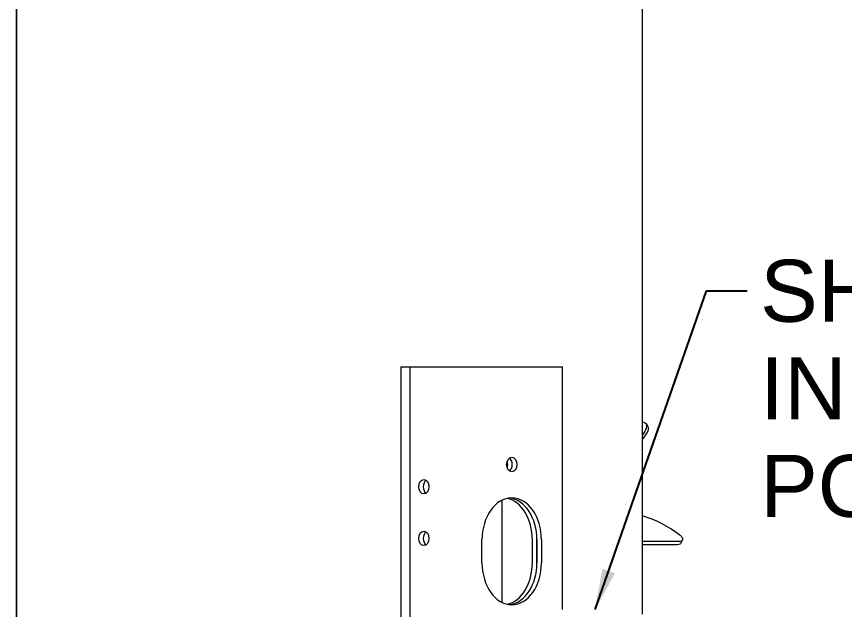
# Model space of a CAD drawing. Header units: inches. Extents: x 20 to 536, y 8 to 344.
# Drawn here: x 394.06 to 426.14, y 69.97 to 92.93 of the extents above; entities that cross this region are included whole.
import ezdxf

# ---------------------------------------------------------------- set-up
doc = ezdxf.new("R2010")
doc.units = ezdxf.units.IN
doc.header["$LTSCALE"] = 16
doc.header["$MEASUREMENT"] = 0
for name, color, linetype, lineweight in [('Dimension (ANSI)', 7, 'Continuous', 25), ('Symbol (ANSI)', 7, 'Continuous', 25), ('Visible (ANSI)', 7, 'Continuous', 50)]:
    doc.layers.add(name, color=color, linetype=linetype, lineweight=lineweight)
doc.styles.add('MEMCOR Medium', font='arial.ttf')
doc.dimstyles.new('Default (ANSI)', dxfattribs={"dimscale": 16, "dimtxt": 0.15, "dimasz": 0.098425, "dimexe": 0.125, "dimexo": 0.0625, "dimgap": 0.031496, "dimtad": 0, "dimtih": 1, "dimtoh": 1, "dimdec": 4, "dimrnd": 1e-08, "dimzin": 3, "dimdsep": 46, "dimlunit": 5, "dimtxsty": 'MEMCOR Medium', "dimcen": 0.09, "dimdle": 0.393701, "dimclrd": 256, "dimclre": 256, "dimclrt": 256, "dimadec": 0, "dimazin": 1, "dimtfac": 0.8, "dimtofl": 0, "dimtmove": 0, "dimatfit": 3, "dimfxl": 1, "dimfrac": 1, "dimtolj": 1, "dimtzin": 4, "dimlwd": -1, "dimlwe": -1, "dimarcsym": 0})
doc.dimstyles.new('Default (ANSI)$7', dxfattribs={"dimscale": 16, "dimtxt": 0.15, "dimasz": 0.098425, "dimexe": 0.125, "dimexo": 0.0625, "dimgap": 0.031496, "dimtad": 0, "dimtih": 1, "dimtoh": 1, "dimdec": 4, "dimrnd": 1e-08, "dimzin": 3, "dimdsep": 46, "dimlunit": 5, "dimtxsty": 'MEMCOR Medium', "dimcen": 0.09, "dimdle": 0.393701, "dimclrd": 256, "dimclre": 256, "dimclrt": 256, "dimadec": 0, "dimazin": 1, "dimtfac": 0.8, "dimtofl": 0, "dimtmove": 0, "dimatfit": 3, "dimfxl": 1, "dimfrac": 1, "dimtolj": 1, "dimtzin": 4, "dimlwd": -1, "dimlwe": -1, "dimarcsym": 0})

# ---------------------------------------------------------------- blocks, each defined once
blk = doc.blocks.new('*D25')
at = {"layer": 'Defpoints', "color": 0, "transparency": 16777216}
for p in [(394.632, 153.466), (452.188, 153.466), (413.174, 57.723)]:
    blk.add_point(p, dxfattribs=at)
at = {"layer": 'Dimension (ANSI)', "transparency": 16777216}
for p, q in [((395.632, 153.466), (454.188, 153.466)), ((452.188, 151.891), (452.188, 134.229)), ((452.188, 59.298), (452.188, 117.758)), ((414.174, 57.723), (454.188, 57.723))]:
    blk.add_line(p, q, dxfattribs=at)
for points in [[(451.926, 151.891), (452.451, 151.891), (452.188, 153.466)], [(451.926, 59.298), (452.451, 59.298), (452.188, 57.723)]]:
    blk.add_solid(points, dxfattribs=at)
at = {"layer": 'Dimension (ANSI)', "transparency": 16777216, "char_height": 2.4, "attachment_point": 2, "style": 'MEMCOR Medium'}
for s, insert in [('\\A1; \\fArial|b0|i0;95{\\H0.8x;\\S3#4;} in', (452.188, 130.42)), ('\\A1;[2431.9 mm]{\\P\\fArial|b0|i0;SHIPPING\\P\\fArial|b0|i0;HEIGHT}', (452.188, 125.49))]:
    blk.add_mtext(s, dxfattribs=dict(at, insert=insert))

msp = doc.modelspace()

# ---------------------------------------------------------------- linework, layer by layer
at = {"layer": 'Visible (ANSI)', "linetype": 'Continuous', "lineweight": 18}
for p, q in [((394.05748, 136.70079), (394.05748, 68.95079)), ((394.05748, 68.95079), (394.05748, 136.70079)), ((418.30718, 69.79533), (418.30718, 99.60418)), ((408.95297, 79.37279), (409.30846, 79.37279)), ((408.95297, 79.37279), (408.95297, 68.95079)), ((409.30846, 79.37279), (410.50114, 79.37279)), ((409.30846, 62.22279), (409.30846, 79.37279)), ((410.50114, 79.37279), (411.47695, 79.37279)), ((411.47695, 79.37279), (415.01489, 79.37279)), ((415.01489, 79.37279), (415.21699, 79.37279)), ((415.21699, 69.97279), (415.21699, 79.37279)), ((418.45598, 77.15454), (418.52098, 77.06262)), ((418.40129, 76.86587), (418.30718, 76.73279)), ((418.30718, 76.54894), (418.46629, 76.77394)), ((412.88101, 70.23664), (412.88101, 74.20894)), ((412.09334, 71.78279), (412.09334, 72.66279)), ((414.04495, 71.78279), (414.04495, 72.66279)), ((414.22173, 72.66279), (414.22173, 71.78279)), ((414.22173, 71.78279), (414.22173, 72.66279)), ((414.3985, 72.66279), (414.3985, 71.78279)), ((419.70527, 72.60001), (418.30718, 72.60001)), ((419.81342, 72.55241), (419.86253, 72.66232)), ((418.30718, 72.49011), (419.65616, 72.49011)), ((394.05748, 70.20079), (394.05748, 70.20079))]:
    msp.add_line(p, q, dxfattribs=at)
for centre, major_axis, ratio, start_param, end_param in [((418.04773, 76.86587), (0.40825, 0.28868), 0.5, 5.32786869, 6.8716692), ((418.11273, 76.77394), (0.40825, 0.28868), 0.5, 5.32786869, 6.28318531), ((413.06914, 75.58279), (0, -0.28), 0.70710678, 0.46277012, 2.67882254), ((413.06914, 75.58279), (0, 0.28), 0.70710678, 3.60436277, 5.82041519), ((412.89237, 75.58279), (0, 0.28), 0.70710678, 4.24524287, 5.17953509), ((410.01557, 74.72279), (0, -0.28), 0.70710678, 3.60436277, 5.82041519), ((413.24592, 72.66279), (0, 1.63), 0.70710678, 4.71238898, 7.85398163), ((412.89237, 72.66279), (0, 1.63), 0.70710678, 4.71238898, 6.1292033), ((413.06914, 72.66279), (0, 1.63), 0.70710678, 4.71238898, 6.20642283), ((413.06914, 72.66279), (0, 1.63), 0.70710678, 4.71238898, 6.20642283), ((417.27502, 66.36962), (0, 7.37), 0.70710678, 5.78754415, 6.08380629), ((410.01557, 72.72279), (0, -0.28), 0.70710678, 3.60436277, 5.82041519), ((413.24592, 71.78279), (0, -1.63), 0.70710678, 4.71238898, 7.85398163), ((412.89237, 71.78279), (0, -1.63), 0.70710678, 0.15398201, 1.57079633), ((413.06914, 71.78279), (0, -1.63), 0.70710678, 0.07676248, 1.57079633), ((413.06914, 71.78279), (0, -1.63), 0.70710678, 0.07676248, 1.57079633)]:
    msp.add_ellipse(centre, major_axis=major_axis, ratio=ratio, start_param=start_param, end_param=end_param, dxfattribs=at)
for centre in [(413.24592, 75.58279), (409.83879, 74.72279), (409.83879, 72.72279)]:
    msp.add_ellipse(centre, major_axis=(0, -0.28), ratio=0.70710678, dxfattribs=at)
for points, knots in [([(419.75352, 72.85274), (419.79261, 72.82285), (419.82516, 72.79019), (419.8647, 72.72874), (419.8717, 72.69999), (419.86266, 72.65404), (419.84603, 72.63377), (419.78953, 72.60674), (419.74966, 72.60001), (419.70527, 72.60001)], [5.7511729, 5.7511729, 5.7511729, 5.7511729, 6.23002731, 6.23002731, 6.70888172, 6.70888172, 7.18728854, 7.18728854, 7.66569537, 7.66569537, 7.66569537, 7.66569537]), ([(419.65616, 72.49011), (419.70056, 72.49011), (419.74042, 72.49684), (419.79074, 72.52091), (419.80571, 72.53558), (419.81336, 72.55244)], [7.666112893, 7.666112893, 7.666112893, 7.666112893, 8.144520248, 8.144520248, 8.518161389, 8.518161389, 8.518161389, 8.518161389])]:
    msp.add_open_spline(points, degree=3, knots=knots, dxfattribs=at)

# ---------------------------------------------------------------- texts
at = {"layer": 'Symbol (ANSI)', "insert": (422.86955, 83.51115), "char_height": 2.4000001, "width": 24.4134167, "attachment_point": 1, "line_spacing_factor": 0.944221, "style": 'MEMCOR Medium'}
msp.add_mtext('\\fArial|b0|i0;SHIPPING LEG\\P\\fArial|b0|i0;IN COLLAPSED\\P\\fArial|b0|i0;POSITION', dxfattribs=at)

# ---------------------------------------------------------------- dimensions: what is measured, and where the dimension line sits
at = {"layer": 'Dimension (ANSI)'}
dim = msp.add_linear_dim(base=(452.18832, 153.46579), p1=(413.174, 57.72279), p2=(394.63248, 153.46579), angle=90, text=' \\fArial|b0|i0;<> in\\X[2431.9 mm]{\\P\\fArial|b0|i0;SHIPPING\\P\\fArial|b0|i0;HEIGHT}', dimstyle='Default (ANSI)', override={"dimgap": 0.031496, "dimdec": 4, "dimpost": '', "dimtol": 0, "dimlim": 0, "dimtp": 0, "dimtm": 0, "dimtdec": 2, "dimatfit": 1, "dimtvp": -0.375}, dxfattribs=at)
dim.commit()
dim.dimension.update_dxf_attribs({"geometry": '*D25', "text_midpoint": (452.18832, 125.99352), "dimtype": 160})

# ---------------------------------------------------------------- leaders
at = {"layer": 'Symbol (ANSI)', "annotation_type": 0, "has_hookline": 1, "hookline_direction": 0, "text_width": 23.91815}
msp.add_leader([(416.48356, 69.97279), (420.79081, 82.31115), (422.36561, 82.31115)], dimstyle='Default (ANSI)$7', override={"dimtad": 0}, dxfattribs=at)

doc.saveas('drawing.dxf')
